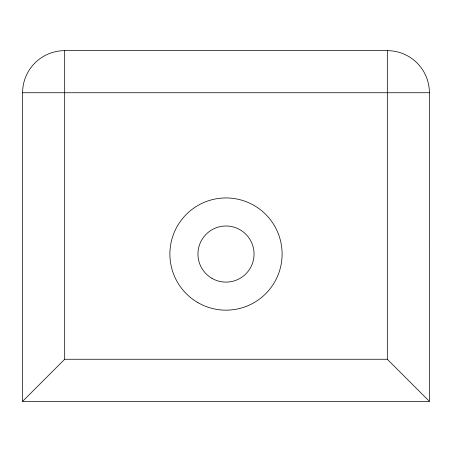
<?xml version="1.0" encoding="UTF-8"?>
<svg xmlns="http://www.w3.org/2000/svg" width="452" height="452" viewBox="0 0 452 452"><rect width="100%" height="100%" fill="white"/><g stroke="black" fill="none" stroke-linecap="round" stroke-linejoin="round"><path stroke-width="0.68" d="M22.611 401.336L64.681 359.261L387.319 359.261L429.389 401.336L429.4 92.739A42.081 42.081 0 0 0 387.319 50.658L64.681 50.658A42.081 42.081 0 0 0 22.6 92.739L22.6 401.342L429.4 401.342M22.6 92.739L429.4 92.739M387.319 50.658L387.319 359.261M64.681 50.658L64.681 359.261M211.971 278.353A28.058 28.058 0 0 0 254.058 254.058A28.058 28.058 0 0 0 211.971 229.757A28.058 28.058 0 0 0 211.971 278.353M197.942 302.648A56.11 56.11 0 0 0 282.11 254.058A56.11 56.11 0 0 0 197.942 205.462A56.11 56.11 0 0 0 197.942 302.648"/></g></svg>
